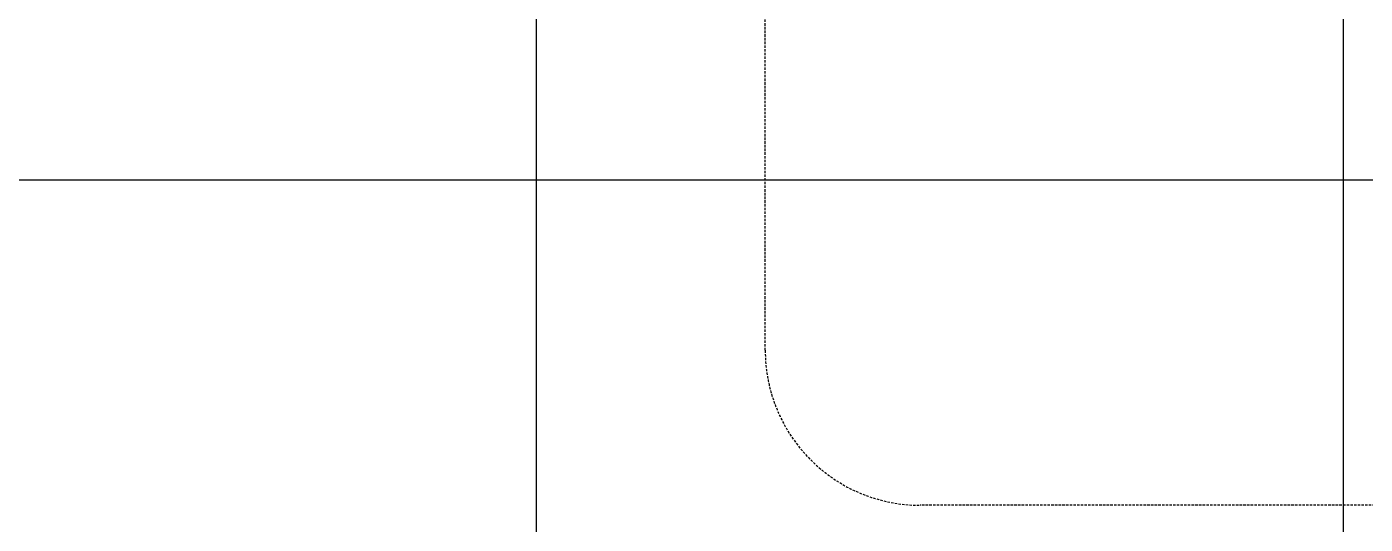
# Model space of a CAD drawing. Extents: x -12260 to 57327, y -29287 to 19916.
# Drawn here: x 21887 to 22750, y 7288 to 7609 of the extents above; entities that cross this region are included whole.
import ezdxf

# ---------------------------------------------------------------- set-up
doc = ezdxf.new("R2010")
doc.units = 0
doc.header["$LTSCALE"] = 0.25
doc.linetypes.add('DASHDOT', pattern=[25.4, 12.7, -6.35, 0, -6.35])
doc.linetypes.add('HIDDEN', pattern=[9.525, 6.35, -3.175])
doc.layers.add('01-First Floor-FUR$0$FALSE CEILING', color=251, linetype='Continuous')
for name, color, linetype, lineweight in [('01-First Floor-FUR$0$LOADING', 253, 'Continuous', 5), ('E-LITE-CLNG-CNDT', 6, 'DASHDOT', 35), ('E-POWR-FLOR-CNDT', 6, 'HIDDEN', 25)]:
    doc.layers.add(name, color=color, linetype=linetype, lineweight=lineweight)

# ---------------------------------------------------------------- blocks, each defined once
blk = doc.blocks.new('01-First Floor-FUR')
at = {"layer": '01-First Floor-FUR$0$FALSE CEILING', "linetype": 'Continuous'}
for p, q in [((22215.56, 5110), (22215.56, 8610)), ((19215.56, 7510), (23215.56, 7510))]:
    blk.add_line(p, q, dxfattribs=at)
at = {"layer": '01-First Floor-FUR$0$FALSE CEILING'}
blk.add_line((22735.56, 8130, -0.1), (22735.56, 6229.1, -0.1), dxfattribs=at)
at = {"layer": '01-First Floor-FUR$0$LOADING'}
blk.add_line((22735.56, 8130, -0.1), (22735.56, 6229.1, -0.1), dxfattribs=at)

msp = doc.modelspace()

# ---------------------------------------------------------------- linework, layer by layer
at = {"layer": 'E-POWR-FLOR-CNDT'}
msp.add_lwpolyline([(23091.82, 7176.3), (22968.08, 7300.05), (22463, 7300.05, -0.414214), (22363, 7400.05), (22363, 8362.51), (22239.26, 8486.26)], format="xyb", dxfattribs=at)

# ---------------------------------------------------------------- block references
at = {"layer": 'E-LITE-CLNG-CNDT'}
msp.add_blockref('01-First Floor-FUR', (0, 0), dxfattribs=at)

doc.saveas('drawing.dxf')
